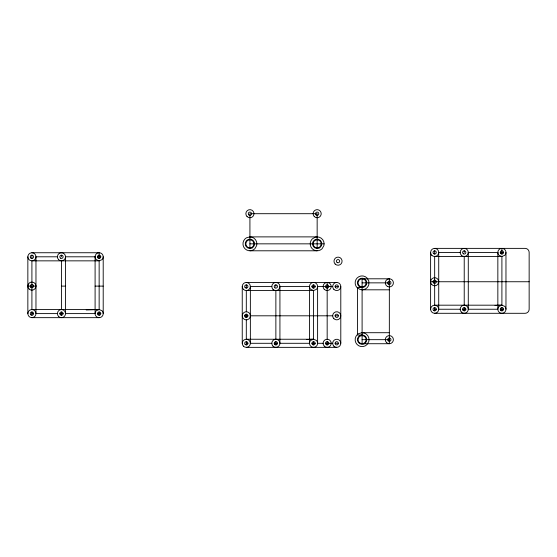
<?xml version="1.0" encoding="UTF-8"?>
<svg xmlns="http://www.w3.org/2000/svg" width="557" height="557" viewBox="0 0 557 557"><rect width="100%" height="100%" fill="white"/><g stroke="black" fill="none" stroke-linecap="round" stroke-linejoin="round"><path stroke-width="0.84" d="M324.118 243.841L323.875 245.644L322.078 248.763A6.956 6.956 0 0 1 312.24 248.763A6.956 6.956 0 0 1 312.24 238.925L315.359 237.122L317.156 236.885A6.956 6.956 0 0 1 324.118 243.841L249.919 243.841M249.919 236.885L246.438 237.818L244.996 238.925A6.956 6.956 0 0 0 244.996 248.763A6.956 6.956 0 0 0 254.834 248.763L256.638 245.644L256.874 243.841A6.956 6.956 0 0 0 249.919 236.885L317.156 236.885M99.146 309.546L96.277 310.736A4.059 4.059 0 0 0 96.277 316.473A4.059 4.059 0 0 0 102.022 316.473A4.059 4.059 0 0 0 102.022 310.736L99.146 309.546L31.909 309.546L31.909 260.85L99.146 260.85L102.022 259.666A4.059 4.059 0 0 0 102.022 253.929A4.059 4.059 0 0 0 96.277 253.929A4.059 4.059 0 0 0 96.277 259.666L99.146 260.85L99.146 309.546L86.21 309.971M501.906 305.18L499.037 306.371A4.059 4.059 0 0 0 499.037 312.108A4.059 4.059 0 0 0 504.774 312.108A4.059 4.059 0 0 0 504.774 306.371L501.906 305.18L434.662 305.18L434.662 256.492L501.906 256.492L504.774 255.301A4.059 4.059 0 0 0 504.774 249.564A4.059 4.059 0 0 0 499.037 249.564A4.059 4.059 0 0 0 499.037 255.301L501.906 256.492L501.906 305.18L495.006 305.41M362.099 332.71L358.617 333.643L357.176 334.743A6.956 6.956 0 0 0 357.176 344.581A6.956 6.956 0 0 0 367.014 344.581L368.818 341.462L369.054 339.666A6.956 6.956 0 0 0 362.099 332.71L389.343 332.71M246.305 311.746L246.305 290.552L313.549 290.552L310.681 289.362A4.059 4.059 0 0 1 310.681 283.624A4.059 4.059 0 0 1 316.418 283.624A4.059 4.059 0 0 1 316.418 289.362L313.549 290.552L313.549 339.241L310.681 340.431A4.059 4.059 0 0 0 310.681 346.169A4.059 4.059 0 0 0 316.418 346.169A4.059 4.059 0 0 0 316.418 340.431L313.549 339.241L246.305 339.241L246.305 319.864M306.649 339.471L313.549 339.241M361.389 287.44A4.637 4.637 0 0 1 357.65 281.557A4.637 4.637 0 0 1 363.972 278.611L365.002 279.245A4.637 4.637 0 0 1 366.708 282.357L366.68 283.562A4.637 4.637 0 0 1 362.6 287.468L357.462 287.454L357.462 335.029L362.099 335.029M434.662 248.373L525.091 248.373A4.059 4.059 0 0 1 529.15 252.432L529.15 309.239A4.059 4.059 0 0 1 525.091 313.299L434.662 313.299M249.919 250.796L317.156 250.796M460.173 252.432L438.721 252.432L438.721 309.239A4.059 4.059 0 0 1 432.636 312.755A4.059 4.059 0 0 1 432.636 305.73A4.059 4.059 0 0 1 438.721 309.239L460.173 309.239M500.283 252.432L503.528 252.432M31.909 252.739L99.146 252.739L99.146 258.42M57.413 256.798L35.968 256.798A4.059 4.059 0 0 0 29.876 253.282A4.059 4.059 0 0 0 29.876 260.307A4.059 4.059 0 0 0 35.968 256.798L35.968 313.605A4.059 4.059 0 0 1 29.876 317.114A4.059 4.059 0 0 1 29.876 310.089A4.059 4.059 0 0 1 35.968 313.605L57.413 313.605M97.524 256.798L100.775 256.798M430.61 281.745L529.15 281.745M246.305 282.434L336.734 282.434M362.099 282.859L389.343 282.859M27.85 286.11L35.968 286.11M61.472 286.11L65.531 286.11M95.094 286.11L103.205 286.11M271.816 286.493L250.365 286.493L250.365 343.3L271.816 343.3M311.927 286.493L315.171 286.493M332.675 286.493L317.608 286.493L317.608 343.3L323.116 343.3M335.112 286.493L338.357 286.493M362.161 289.814A6.956 6.956 0 0 0 368.831 284.592L368.797 280.993L366.972 277.894A6.956 6.956 0 0 0 357.134 277.985A6.956 6.956 0 0 0 357.225 287.823L360.358 289.591L362.161 289.814L389.343 289.814M434.662 309.239L436.284 309.239M462.602 309.239L465.847 309.239M500.283 309.239L503.528 309.239M31.909 313.605L33.531 313.605M59.85 313.605L63.094 313.605M97.524 313.605L100.775 313.605M244.683 315.805L247.928 315.805M250.365 315.805A4.059 4.059 0 0 0 244.279 312.296A4.059 4.059 0 0 0 244.279 319.321A4.059 4.059 0 0 0 250.365 315.805L332.675 315.805M335.112 315.805L338.357 315.805A1.622 1.622 0 0 1 335.927 317.212A1.622 1.622 0 0 1 335.927 314.399A1.622 1.622 0 0 1 338.357 315.805M31.909 317.657L99.146 317.657M362.099 339.666L389.343 339.666M246.305 343.3L247.928 343.3M274.246 343.3L277.49 343.3M311.927 343.3L315.171 343.3M325.546 343.3L332.675 343.3M335.112 343.3L338.357 343.3A1.622 1.622 0 0 1 335.927 344.706A1.622 1.622 0 0 1 335.927 341.894A1.622 1.622 0 0 1 338.357 343.3M246.305 347.359L336.734 347.359M505.965 252.432L505.965 309.239M501.906 248.373L501.906 254.055M501.906 307.617L501.906 310.862M464.225 250.81L464.225 252.432M464.225 256.492L464.225 305.18M464.225 307.617L464.225 310.862M434.662 250.81L434.662 254.055M434.662 307.617L434.662 310.862M430.61 252.432L430.61 309.239M340.793 286.493L340.793 343.3M327.168 282.434L327.168 339.241M327.168 341.678L327.168 344.922M317.156 247.9L317.156 213.7L249.919 213.7L249.919 247.9M313.549 284.871L313.549 288.115M313.549 341.678L313.549 344.922M275.868 284.871L275.868 286.493M275.868 290.552L275.868 339.241M275.868 341.678L275.868 344.922M246.305 284.871L246.305 288.115M246.305 314.183L246.305 317.427M246.305 341.678L246.305 344.922M242.246 286.493L242.246 343.3M103.205 256.798L103.205 313.605M99.146 311.983L99.146 315.227M61.472 255.169L61.472 256.798M61.472 260.85L61.472 309.546M61.472 311.983L61.472 315.227M31.909 255.169L31.909 258.42M31.909 311.983L31.909 315.227M27.85 256.798L27.85 313.605M252.237 247.858L251.116 248.318A4.637 4.637 0 0 1 245.352 243.033A4.637 4.637 0 0 1 252.579 240.046A4.637 4.637 0 0 1 252.237 247.858M319.474 247.858L318.36 248.318A4.637 4.637 0 0 1 312.595 243.033A4.637 4.637 0 0 1 319.815 240.046A4.637 4.637 0 0 1 319.474 247.858M364.417 343.683L363.296 344.142A4.637 4.637 0 0 1 357.531 338.858A4.637 4.637 0 0 1 364.758 335.864A4.637 4.637 0 0 1 364.417 343.683M497.847 252.432L468.284 252.432L468.284 309.239L497.847 309.239L497.847 252.432M95.094 256.798L65.531 256.798L65.531 313.605L95.094 313.605L95.094 256.798M389.343 278.799L362.099 278.799L362.099 343.725L389.343 343.725L389.343 278.799M309.49 286.493L279.927 286.493L279.927 343.3L309.49 343.3L309.49 286.493M326.026 287.642A1.622 1.622 0 0 0 328.741 286.911A1.622 1.622 0 0 0 326.75 284.926A1.622 1.622 0 0 0 326.026 287.642M245.157 287.642A1.622 1.622 0 0 0 247.872 286.911A1.622 1.622 0 0 0 245.888 284.926A1.622 1.622 0 0 0 245.157 287.642M245.157 344.449A1.622 1.622 0 0 0 247.872 343.725A1.622 1.622 0 0 0 245.888 341.733A1.622 1.622 0 0 0 245.157 344.449M326.36 344.706A1.622 1.622 0 0 0 328.797 343.3A1.622 1.622 0 0 0 326.36 341.894A1.622 1.622 0 0 0 326.36 344.706M324.299 346.169A4.059 4.059 0 0 0 331.088 344.351A4.059 4.059 0 0 0 326.123 339.38A4.059 4.059 0 0 0 324.299 346.169M243.437 346.169A4.059 4.059 0 0 0 250.225 344.351A4.059 4.059 0 0 0 245.254 339.38A4.059 4.059 0 0 0 243.437 346.169M273 346.169A4.059 4.059 0 0 0 279.788 344.351A4.059 4.059 0 0 0 274.817 339.38A4.059 4.059 0 0 0 273 346.169M324.299 289.362A4.059 4.059 0 0 0 331.088 287.544A4.059 4.059 0 0 0 326.123 282.573A4.059 4.059 0 0 0 324.299 289.362M333.866 289.362A4.059 4.059 0 0 0 340.654 287.544A4.059 4.059 0 0 0 335.683 282.573A4.059 4.059 0 0 0 333.866 289.362M243.437 289.362A4.059 4.059 0 0 0 250.225 287.544A4.059 4.059 0 0 0 245.254 282.573A4.059 4.059 0 0 0 243.437 289.362M273 289.362A4.059 4.059 0 0 0 279.788 287.544A4.059 4.059 0 0 0 274.817 282.573A4.059 4.059 0 0 0 273 289.362M333.866 346.169A4.059 4.059 0 0 0 340.654 344.351A4.059 4.059 0 0 0 335.683 339.38A4.059 4.059 0 0 0 333.866 346.169M333.866 318.674A4.059 4.059 0 0 0 340.654 316.856A4.059 4.059 0 0 0 335.683 311.885A4.059 4.059 0 0 0 333.866 318.674M387.317 286.368A4.059 4.059 0 0 0 393.402 282.859A4.059 4.059 0 0 0 387.317 279.342A4.059 4.059 0 0 0 387.317 286.368M388.194 284.007A1.622 1.622 0 0 0 390.91 283.276A1.622 1.622 0 0 0 388.925 281.292A1.622 1.622 0 0 0 388.194 284.007M386.474 342.534A4.059 4.059 0 0 0 393.263 340.717A4.059 4.059 0 0 0 388.292 335.746A4.059 4.059 0 0 0 386.474 342.534M360.073 286.368A4.059 4.059 0 0 0 366.158 282.859A4.059 4.059 0 0 0 360.073 279.342A4.059 4.059 0 0 0 360.073 286.368M360.073 343.175A4.059 4.059 0 0 0 366.158 339.666A4.059 4.059 0 0 0 360.073 336.15A4.059 4.059 0 0 0 360.073 343.175M312.4 344.449A1.622 1.622 0 0 0 315.116 343.725A1.622 1.622 0 0 0 313.131 341.733A1.622 1.622 0 0 0 312.4 344.449M312.4 287.642A1.622 1.622 0 0 0 315.116 286.911A1.622 1.622 0 0 0 313.131 284.926A1.622 1.622 0 0 0 312.4 287.642M245.157 316.954A1.622 1.622 0 0 0 247.872 316.23A1.622 1.622 0 0 0 245.888 314.239A1.622 1.622 0 0 0 245.157 316.954M274.719 344.449A1.622 1.622 0 0 0 277.435 343.725A1.622 1.622 0 0 0 275.45 341.733A1.622 1.622 0 0 0 274.719 344.449M275.061 287.899A1.622 1.622 0 0 0 277.49 286.493A1.622 1.622 0 0 0 275.061 285.087A1.622 1.622 0 0 0 275.061 287.899M247.886 247.357A4.059 4.059 0 0 0 253.978 243.841A4.059 4.059 0 0 0 247.886 240.325A4.059 4.059 0 0 0 247.886 247.357M315.13 247.357A4.059 4.059 0 0 0 321.215 243.841A4.059 4.059 0 0 0 315.13 240.325A4.059 4.059 0 0 0 315.13 247.357M314.287 216.569A4.059 4.059 0 0 0 321.076 214.751A4.059 4.059 0 0 0 316.111 209.78A4.059 4.059 0 0 0 314.287 216.569M247.05 216.569A4.059 4.059 0 0 0 253.839 214.751A4.059 4.059 0 0 0 248.868 209.78A4.059 4.059 0 0 0 247.05 216.569M248.77 214.849A1.622 1.622 0 0 0 251.486 214.118A1.622 1.622 0 0 0 249.494 212.133A1.622 1.622 0 0 0 248.77 214.849M335.168 264.053A4.059 4.059 0 0 0 341.956 262.236A4.059 4.059 0 0 0 336.992 257.264A4.059 4.059 0 0 0 335.168 264.053M337.229 262.591A1.622 1.622 0 0 0 339.666 261.184A1.622 1.622 0 0 0 337.229 259.778A1.622 1.622 0 0 0 337.229 262.591M335.586 287.642A1.622 1.622 0 0 0 338.301 286.911A1.622 1.622 0 0 0 336.317 284.926A1.622 1.622 0 0 0 335.586 287.642M316.014 214.849A1.622 1.622 0 0 0 318.729 214.118A1.622 1.622 0 0 0 316.738 212.133A1.622 1.622 0 0 0 316.014 214.849M388.194 340.814A1.622 1.622 0 0 0 390.91 340.083A1.622 1.622 0 0 0 388.925 338.099A1.622 1.622 0 0 0 388.194 340.814M29.041 288.979A4.059 4.059 0 0 0 35.829 287.161A4.059 4.059 0 0 0 30.858 282.19A4.059 4.059 0 0 0 29.041 288.979M30.76 287.259A1.622 1.622 0 0 0 33.476 286.528A1.622 1.622 0 0 0 31.484 284.543A1.622 1.622 0 0 0 30.76 287.259M98.004 314.754A1.622 1.622 0 0 0 100.72 314.023A1.622 1.622 0 0 0 98.728 312.038A1.622 1.622 0 0 0 98.004 314.754M58.603 259.666A4.059 4.059 0 0 0 65.392 257.842A4.059 4.059 0 0 0 60.421 252.878A4.059 4.059 0 0 0 58.603 259.666M98.004 257.94A1.622 1.622 0 0 0 100.72 257.216A1.622 1.622 0 0 0 98.728 255.224A1.622 1.622 0 0 0 98.004 257.94M58.603 316.473A4.059 4.059 0 0 0 65.392 314.656A4.059 4.059 0 0 0 60.421 309.685A4.059 4.059 0 0 0 58.603 316.473M30.76 314.754A1.622 1.622 0 0 0 33.476 314.023A1.622 1.622 0 0 0 31.484 312.038A1.622 1.622 0 0 0 30.76 314.754M60.323 314.754A1.622 1.622 0 0 0 63.038 314.023A1.622 1.622 0 0 0 61.047 312.038A1.622 1.622 0 0 0 60.323 314.754M60.657 258.197A1.622 1.622 0 0 0 63.094 256.798A1.622 1.622 0 0 0 60.657 255.391A1.622 1.622 0 0 0 60.657 258.197M30.76 257.94A1.622 1.622 0 0 0 33.476 257.216A1.622 1.622 0 0 0 31.484 255.224A1.622 1.622 0 0 0 30.76 257.94M431.793 284.613A4.059 4.059 0 0 0 438.582 282.796A4.059 4.059 0 0 0 433.611 277.825A4.059 4.059 0 0 0 431.793 284.613M433.513 282.893A1.622 1.622 0 0 0 436.228 282.169A1.622 1.622 0 0 0 434.244 280.178A1.622 1.622 0 0 0 433.513 282.893M500.757 310.388A1.622 1.622 0 0 0 503.472 309.664A1.622 1.622 0 0 0 501.488 307.673A1.622 1.622 0 0 0 500.757 310.388M433.513 310.388A1.622 1.622 0 0 0 436.228 309.664A1.622 1.622 0 0 0 434.244 307.673A1.622 1.622 0 0 0 433.513 310.388M431.793 255.301A4.059 4.059 0 0 0 438.582 253.484A4.059 4.059 0 0 0 433.611 248.513A4.059 4.059 0 0 0 431.793 255.301M433.513 253.581A1.622 1.622 0 0 0 436.228 252.857A1.622 1.622 0 0 0 434.244 250.866A1.622 1.622 0 0 0 433.513 253.581M461.356 312.108A4.059 4.059 0 0 0 468.145 310.291A4.059 4.059 0 0 0 463.18 305.32A4.059 4.059 0 0 0 461.356 312.108M461.356 255.301A4.059 4.059 0 0 0 468.145 253.484A4.059 4.059 0 0 0 463.18 248.513A4.059 4.059 0 0 0 461.356 255.301M463.083 310.388A1.622 1.622 0 0 0 465.798 309.664A1.622 1.622 0 0 0 463.807 307.673A1.622 1.622 0 0 0 463.083 310.388M463.417 253.839A1.622 1.622 0 0 0 465.847 252.432A1.622 1.622 0 0 0 463.417 251.026A1.622 1.622 0 0 0 463.417 253.839M500.757 253.581A1.622 1.622 0 0 0 503.472 252.857A1.622 1.622 0 0 0 501.488 250.866A1.622 1.622 0 0 0 500.757 253.581"/></g></svg>
